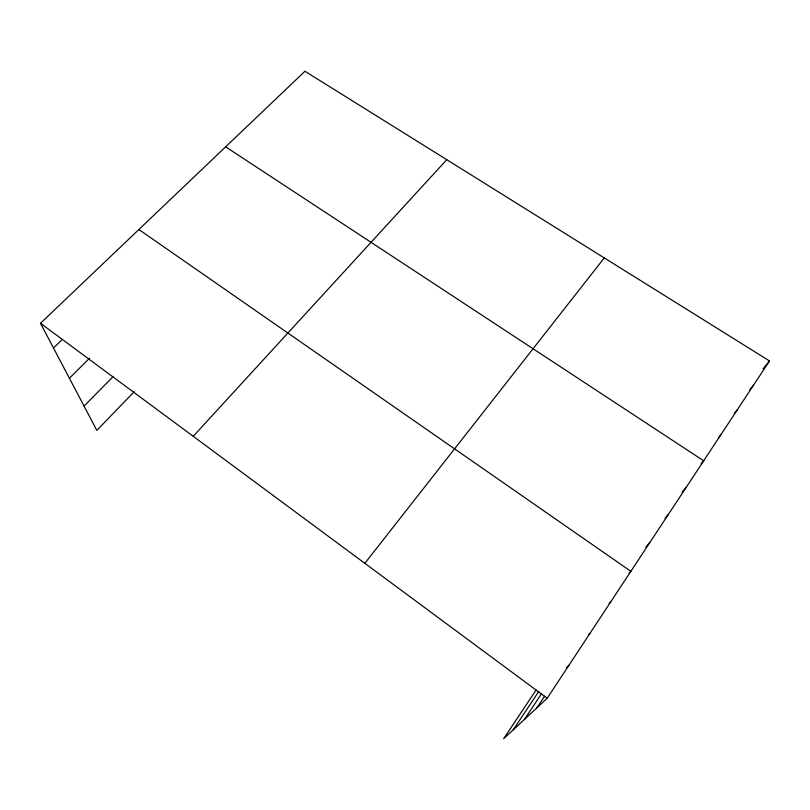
<?xml version="1.0" encoding="UTF-8"?>
<svg xmlns="http://www.w3.org/2000/svg" width="810" height="810" viewBox="0 0 810 810"><rect width="100%" height="100%" fill="white"/><g stroke="black" fill="none" stroke-linecap="round" stroke-linejoin="round"><path stroke-width="1.21" d="M536.038 690.12L503.638 738.75L547.196 698.26L769.5 360.956L304.945 71.25L40.5 323.281L96.835 430.383L134.217 391.706M536.949 707.778L544.614 696.185M524.556 719.3L541.586 693.603M513.317 729.749L538.792 691.426M364.844 563.304L604.27 257.914M763.152 368.773L769.5 360.956M749.787 389.721L753.654 385.003M734.265 413.444L737.414 409.647M718.369 437.764L720.758 434.899M701.268 463.674L703.688 460.809L225.646 146.823M682.081 492.156L686.181 487.367M665.071 518.238L668.22 514.623M645.803 547.074L649.782 542.599M629.157 573.197L630.858 571.323L138.885 229.524M193.236 436.306L446.766 159.691M609.1 603.561L610.821 601.729M588.495 634.767L590.206 632.995M84.058 406.104L113.278 376.417M69.407 378.25L89.535 358.233M566.433 667.693L569.015 665.152M53.49 347.976L62.481 339.248M40.5 323.281L547.196 698.26"/></g></svg>
